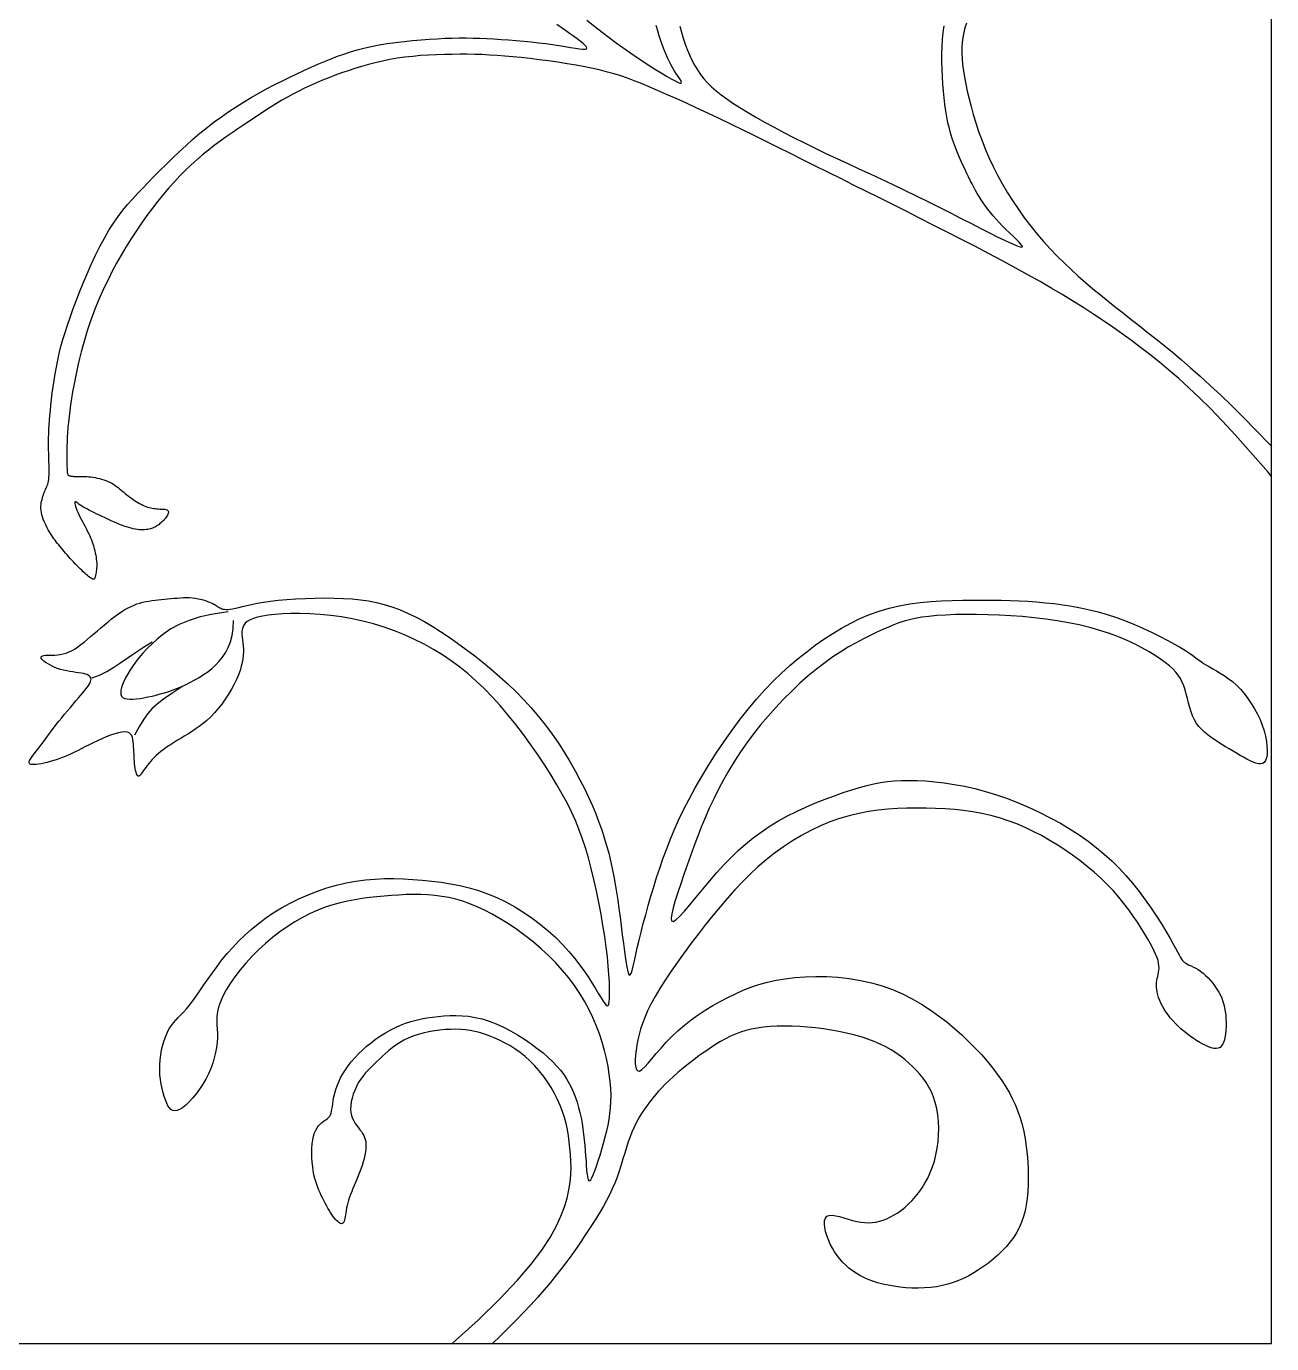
# Model space of a CAD drawing. Header units: millimetres. Extents: x 14385 to 129787, y 107826 to 186798.
# Drawn here: x 31130.7 to 31528.7, y 117984.9 to 118405.8 of the extents above; entities that cross this region are included whole.
import ezdxf

# ---------------------------------------------------------------- set-up
doc = ezdxf.new("R2010")
doc.units = ezdxf.units.MM
doc.header["$LTSCALE"] = 1000

msp = doc.modelspace()

# ---------------------------------------------------------------- linework, layer by layer
at = {"color": 252, "ltscale": 0.1}
msp.add_lwpolyline([(31528.71, 119784.86), (30828.71, 119784.86), (30828.71, 117984.86), (31528.71, 117984.86)], close=True, dxfattribs=at)
for points in [[(31309.89, 118407.74), (31312.38, 118405.76), (31314.75, 118403.91), (31317.04, 118402.18), (31319.24, 118400.54), (31321.4, 118398.99), (31323.52, 118397.5), (31325.62, 118396.06), (31327.72, 118394.65), (31329.78, 118393.31), (31331.76, 118392.05), (31333.62, 118390.89), (31335.32, 118389.87), (31336.81, 118389.02), (31338.06, 118388.35), (31339.02, 118387.89), (31339.66, 118387.67), (31340.01, 118387.66), (31340.12, 118387.85), (31340.01, 118388.2), (31339.74, 118388.7), (31339.34, 118389.33), (31338.86, 118390.05), (31338.33, 118390.85), (31337.78, 118391.71), (31337.24, 118392.62), (31336.69, 118393.6), (31336.14, 118394.65), (31335.6, 118395.78), (31335.06, 118396.99), (31334.53, 118398.29), (31334, 118399.68), (31333.49, 118401.16), (31332.99, 118402.74), (31332.51, 118404.39), (31332.06, 118406.11)], [(31528.71, 118261.97), (31527.58, 118263.31), (31522, 118269.75), (31517.16, 118275.15), (31512.92, 118279.72), (31509.12, 118283.63), (31505.61, 118287.09), (31502.26, 118290.27), (31499.02, 118293.21), (31495.88, 118295.95), (31492.82, 118298.51), (31489.81, 118300.92), (31486.84, 118303.21), (31483.89, 118305.41), (31480.93, 118307.54), (31477.95, 118309.64), (31474.93, 118311.71), (31471.84, 118313.76), (31468.67, 118315.81), (31465.39, 118317.87), (31461.99, 118319.95), (31458.43, 118322.06), (31454.7, 118324.21), (31450.79, 118326.41), (31446.72, 118328.65), (31442.52, 118330.92), (31438.21, 118333.21), (31433.84, 118335.5), (31429.42, 118337.79), (31424.99, 118340.07), (31420.58, 118342.31), (31416.22, 118344.52), (31411.9, 118346.69), (31407.63, 118348.83), (31403.41, 118350.94), (31399.23, 118353.02), (31395.08, 118355.08), (31390.98, 118357.12), (31386.91, 118359.15), (31382.88, 118361.16), (31378.89, 118363.15), (31374.93, 118365.13), (31371.02, 118367.08), (31367.15, 118369), (31363.33, 118370.89), (31359.55, 118372.74), (31355.83, 118374.55), (31352.16, 118376.31), (31348.56, 118378.02), (31345.06, 118379.65), (31341.68, 118381.21), (31338.44, 118382.69), (31335.36, 118384.06), (31332.47, 118385.33), (31329.79, 118386.48), (31327.32, 118387.5), (31325.03, 118388.41), (31322.85, 118389.22), (31320.74, 118389.95), (31318.64, 118390.6), (31316.5, 118391.2), (31314.25, 118391.77), (31311.85, 118392.3), (31309.25, 118392.83), (31306.49, 118393.34), (31303.6, 118393.83), (31300.64, 118394.3), (31297.64, 118394.73), (31294.66, 118395.14), (31291.73, 118395.5), (31288.9, 118395.82), (31286.21, 118396.09), (31283.64, 118396.31), (31281.16, 118396.49), (31278.75, 118396.63), (31276.38, 118396.74), (31274.02, 118396.81), (31271.66, 118396.85), (31269.27, 118396.86), (31266.82, 118396.84), (31264.32, 118396.79), (31261.8, 118396.71), (31259.26, 118396.59), (31256.72, 118396.42), (31254.2, 118396.19), (31251.7, 118395.92), (31249.26, 118395.57), (31246.87, 118395.17), (31244.54, 118394.7), (31242.26, 118394.17), (31240.03, 118393.59), (31237.84, 118392.97), (31235.69, 118392.31), (31233.58, 118391.61), (31231.5, 118390.89), (31229.44, 118390.14), (31227.42, 118389.37), (31225.42, 118388.57), (31223.45, 118387.75), (31221.52, 118386.9), (31219.62, 118386.02), (31217.77, 118385.11), (31215.95, 118384.17), (31214.17, 118383.2), (31212.42, 118382.19), (31210.7, 118381.16), (31208.98, 118380.09), (31207.27, 118378.99), (31205.54, 118377.86), (31203.8, 118376.71), (31202.02, 118375.52), (31200.2, 118374.3), (31198.35, 118373.05), (31196.48, 118371.77), (31194.59, 118370.44), (31192.69, 118369.08), (31190.79, 118367.67), (31188.91, 118366.21), (31187.05, 118364.69), (31185.21, 118363.12), (31183.4, 118361.49), (31181.6, 118359.79), (31179.83, 118358.01), (31178.06, 118356.14), (31176.3, 118354.19), (31174.54, 118352.13), (31172.79, 118349.96), (31171.02, 118347.68), (31169.27, 118345.3), (31167.53, 118342.85), (31165.83, 118340.33), (31164.17, 118337.78), (31162.56, 118335.21), (31161.03, 118332.63), (31159.57, 118330.07), (31158.21, 118327.54), (31156.94, 118325.05), (31155.75, 118322.59), (31154.64, 118320.16), (31153.61, 118317.77), (31152.66, 118315.4), (31151.77, 118313.07), (31150.95, 118310.76), (31150.19, 118308.48), (31149.49, 118306.23), (31148.84, 118304), (31148.24, 118301.79), (31147.69, 118299.61), (31147.18, 118297.45), (31146.72, 118295.3), (31146.29, 118293.17), (31145.89, 118291.05), (31145.52, 118288.96), (31145.19, 118286.91), (31144.89, 118284.9), (31144.63, 118282.95), (31144.4, 118281.08), (31144.2, 118279.28), (31144.04, 118277.58), (31143.92, 118275.97), (31143.82, 118274.48), (31143.76, 118273.08), (31143.71, 118271.79), (31143.69, 118270.59), (31143.67, 118269.51), (31143.67, 118268.52), (31143.68, 118267.63), (31143.68, 118266.85), (31143.69, 118266.16), (31143.7, 118265.55), (31143.71, 118265.02), (31143.73, 118264.56), (31143.74, 118264.16), (31143.76, 118263.81), (31143.79, 118263.51), (31143.81, 118263.24), (31143.84, 118263.01), (31143.89, 118262.8), (31143.95, 118262.63), (31144.04, 118262.48), (31144.15, 118262.36), (31144.3, 118262.26), (31144.48, 118262.18), (31144.7, 118262.12), (31144.96, 118262.07), (31145.26, 118262.03), (31145.59, 118262.01), (31145.96, 118262), (31146.37, 118261.99), (31146.81, 118261.99), (31147.28, 118261.98), (31147.78, 118261.98), (31148.31, 118261.98), (31148.86, 118261.96), (31149.45, 118261.94), (31150.05, 118261.91), (31150.68, 118261.86), (31151.33, 118261.79), (31152.01, 118261.7), (31152.69, 118261.58), (31153.4, 118261.44), (31154.1, 118261.27), (31154.8, 118261.08), (31155.49, 118260.87), (31156.17, 118260.63), (31156.81, 118260.37), (31157.43, 118260.09), (31158.01, 118259.79), (31158.55, 118259.46), (31159.07, 118259.12), (31159.56, 118258.77), (31160.03, 118258.4), (31160.5, 118258.03), (31160.96, 118257.65), (31161.42, 118257.27), (31161.88, 118256.89), (31162.36, 118256.5), (31162.84, 118256.13), (31163.32, 118255.75), (31163.81, 118255.38), (31164.31, 118255.02), (31164.81, 118254.67), (31165.32, 118254.33), (31165.84, 118253.99), (31166.36, 118253.68), (31166.88, 118253.37), (31167.4, 118253.09), (31167.92, 118252.83), (31168.44, 118252.59), (31168.96, 118252.38), (31169.48, 118252.19), (31169.99, 118252.04), (31170.49, 118251.91), (31170.98, 118251.81), (31171.47, 118251.73), (31171.95, 118251.67), (31172.43, 118251.62), (31172.89, 118251.59), (31173.35, 118251.56), (31173.79, 118251.54), (31174.22, 118251.52), (31174.62, 118251.49), (31174.99, 118251.46), (31175.32, 118251.4), (31175.6, 118251.32), (31175.83, 118251.22), (31176, 118251.07), (31176.11, 118250.89), (31176.15, 118250.68), (31176.14, 118250.43), (31176.07, 118250.16), (31175.96, 118249.87), (31175.81, 118249.57), (31175.62, 118249.25), (31175.4, 118248.94), (31175.16, 118248.62), (31174.89, 118248.31), (31174.62, 118248), (31174.33, 118247.71), (31174.03, 118247.42), (31173.73, 118247.15), (31173.44, 118246.89), (31173.15, 118246.66), (31172.87, 118246.44), (31172.59, 118246.24), (31172.32, 118246.06), (31172.04, 118245.9), (31171.75, 118245.75), (31171.44, 118245.61), (31171.11, 118245.48), (31170.76, 118245.36), (31170.37, 118245.25), (31169.96, 118245.15), (31169.51, 118245.06), (31169.03, 118244.99), (31168.53, 118244.94), (31167.99, 118244.92), (31167.43, 118244.92), (31166.84, 118244.95), (31166.23, 118245.01), (31165.59, 118245.12), (31164.92, 118245.25), (31164.23, 118245.42), (31163.5, 118245.62), (31162.75, 118245.85), (31161.97, 118246.12), (31161.16, 118246.42), (31160.32, 118246.75), (31159.45, 118247.11), (31158.57, 118247.49), (31157.67, 118247.89), (31156.77, 118248.29), (31155.88, 118248.71), (31155, 118249.13), (31154.13, 118249.54), (31153.29, 118249.94), (31152.48, 118250.34), (31151.7, 118250.73), (31150.96, 118251.1), (31150.26, 118251.47), (31149.61, 118251.83), (31149, 118252.18), (31148.46, 118252.52), (31147.97, 118252.84), (31147.55, 118253.15), (31147.18, 118253.41), (31146.87, 118253.64), (31146.62, 118253.8), (31146.43, 118253.88), (31146.3, 118253.88), (31146.23, 118253.78), (31146.21, 118253.58), (31146.25, 118253.27), (31146.34, 118252.87), (31146.49, 118252.39), (31146.68, 118251.84), (31146.92, 118251.22), (31147.2, 118250.55), (31147.52, 118249.84), (31147.88, 118249.09), (31148.27, 118248.31), (31148.68, 118247.52), (31149.1, 118246.72), (31149.52, 118245.93), (31149.93, 118245.15), (31150.32, 118244.39), (31150.68, 118243.66), (31151, 118242.96), (31151.29, 118242.3), (31151.55, 118241.67), (31151.78, 118241.06), (31151.98, 118240.46), (31152.17, 118239.86), (31152.34, 118239.26), (31152.49, 118238.66), (31152.64, 118238.04), (31152.78, 118237.42), (31152.9, 118236.79), (31153, 118236.16), (31153.09, 118235.53), (31153.16, 118234.91), (31153.21, 118234.31), (31153.23, 118233.73), (31153.23, 118233.17), (31153.2, 118232.64), (31153.15, 118232.14), (31153.1, 118231.67), (31153.03, 118231.23), (31152.95, 118230.83), (31152.88, 118230.46), (31152.8, 118230.13), (31152.73, 118229.85), (31152.66, 118229.61), (31152.59, 118229.41), (31152.5, 118229.26), (31152.39, 118229.16), (31152.26, 118229.11), (31152.09, 118229.12), (31151.89, 118229.19), (31151.64, 118229.31), (31151.35, 118229.49), (31151.02, 118229.71), (31150.65, 118229.99), (31150.26, 118230.32), (31149.83, 118230.68), (31149.38, 118231.08), (31148.91, 118231.52), (31148.42, 118231.99), (31147.92, 118232.49), (31147.4, 118233), (31146.88, 118233.54), (31146.36, 118234.09), (31145.83, 118234.64), (31145.31, 118235.21), (31144.79, 118235.77), (31144.28, 118236.33), (31143.79, 118236.88), (31143.3, 118237.43), (31142.83, 118237.97), (31142.37, 118238.5), (31141.93, 118239.03), (31141.5, 118239.55), (31141.09, 118240.06), (31140.69, 118240.56), (31140.31, 118241.06), (31139.93, 118241.57), (31139.57, 118242.08), (31139.21, 118242.6), (31138.85, 118243.14), (31138.49, 118243.7), (31138.13, 118244.29), (31137.76, 118244.91), (31137.4, 118245.56), (31137.04, 118246.24), (31136.7, 118246.93), (31136.38, 118247.62), (31136.1, 118248.33), (31135.86, 118249.03), (31135.67, 118249.72), (31135.53, 118250.4), (31135.44, 118251.07), (31135.4, 118251.71), (31135.41, 118252.34), (31135.45, 118252.95), (31135.52, 118253.54), (31135.62, 118254.11), (31135.74, 118254.65), (31135.87, 118255.17), (31136.02, 118255.66), (31136.19, 118256.13), (31136.36, 118256.58), (31136.53, 118257.02), (31136.71, 118257.44), (31136.89, 118257.85), (31137.07, 118258.24), (31137.24, 118258.63), (31137.4, 118259.03), (31137.55, 118259.45), (31137.68, 118259.92), (31137.8, 118260.44), (31137.9, 118261.03), (31137.97, 118261.72), (31138.02, 118262.52), (31138.03, 118263.43), (31138.03, 118264.46), (31138, 118265.57), (31137.97, 118266.75), (31137.93, 118267.99), (31137.89, 118269.27), (31137.86, 118270.56), (31137.84, 118271.85), (31137.84, 118273.14), (31137.86, 118274.42), (31137.91, 118275.71), (31137.97, 118277.05), (31138.05, 118278.43), (31138.16, 118279.88), (31138.28, 118281.41), (31138.43, 118283.04), (31138.6, 118284.79), (31138.8, 118286.63), (31139.03, 118288.57), (31139.29, 118290.58), (31139.59, 118292.65), (31139.93, 118294.77), (31140.32, 118296.92), (31140.75, 118299.09), (31141.25, 118301.26), (31141.8, 118303.46), (31142.42, 118305.69), (31143.1, 118307.98), (31143.86, 118310.34), (31144.7, 118312.79), (31145.63, 118315.35), (31146.64, 118318.04), (31147.74, 118320.86), (31148.93, 118323.77), (31150.19, 118326.73), (31151.5, 118329.7), (31152.87, 118332.62), (31154.27, 118335.45), (31155.7, 118338.15), (31157.14, 118340.66), (31158.59, 118342.95), (31160.05, 118345.05), (31161.54, 118347), (31163.06, 118348.84), (31164.62, 118350.61), (31166.24, 118352.35), (31167.92, 118354.1), (31169.68, 118355.89), (31171.52, 118357.76), (31173.44, 118359.71), (31175.43, 118361.69), (31177.48, 118363.71), (31179.59, 118365.73), (31181.76, 118367.74), (31183.96, 118369.71), (31186.2, 118371.62), (31188.47, 118373.46), (31190.76, 118375.23), (31193.08, 118376.92), (31195.42, 118378.55), (31197.79, 118380.11), (31200.18, 118381.61), (31202.58, 118383.06), (31205.01, 118384.45), (31207.45, 118385.79), (31209.89, 118387.07), (31212.33, 118388.31), (31214.75, 118389.49), (31217.13, 118390.61), (31219.46, 118391.69), (31221.73, 118392.7), (31223.94, 118393.66), (31226.06, 118394.57), (31228.13, 118395.42), (31230.17, 118396.21), (31232.21, 118396.94), (31234.28, 118397.63), (31236.42, 118398.26), (31238.64, 118398.84), (31240.98, 118399.36), (31243.46, 118399.84), (31246.06, 118400.26), (31248.73, 118400.64), (31251.44, 118400.97), (31254.17, 118401.25), (31256.88, 118401.49), (31259.52, 118401.69), (31262.07, 118401.84), (31264.51, 118401.96), (31266.84, 118402.03), (31269.1, 118402.07), (31271.3, 118402.08), (31273.49, 118402.05), (31275.67, 118401.99), (31277.88, 118401.9), (31280.15, 118401.78), (31282.48, 118401.63), (31284.87, 118401.46), (31287.29, 118401.26), (31289.71, 118401.04), (31292.11, 118400.8), (31294.46, 118400.54), (31296.74, 118400.26), (31298.93, 118399.96), (31300.99, 118399.64), (31302.91, 118399.33), (31304.65, 118399.03), (31306.18, 118398.78), (31307.49, 118398.59), (31308.54, 118398.49), (31309.31, 118398.48), (31309.77, 118398.6), (31309.9, 118398.85), (31309.73, 118399.23), (31309.3, 118399.72), (31308.63, 118400.32), (31307.77, 118401.01), (31306.74, 118401.78), (31305.59, 118402.61), (31304.35, 118403.49), (31303.05, 118404.42), (31301.69, 118405.38), (31300.3, 118406.39)], [(31339.56, 118405.87), (31340.09, 118403.9), (31340.66, 118401.99), (31341.27, 118400.14), (31341.93, 118398.36), (31342.65, 118396.64), (31343.43, 118394.99), (31344.27, 118393.4), (31345.18, 118391.88), (31346.17, 118390.44), (31347.25, 118389.06), (31348.42, 118387.74), (31349.72, 118386.45), (31351.16, 118385.17), (31352.77, 118383.89), (31354.55, 118382.59), (31356.54, 118381.25), (31358.74, 118379.84), (31361.18, 118378.36), (31363.84, 118376.81), (31366.68, 118375.21), (31369.69, 118373.57), (31372.84, 118371.89), (31376.09, 118370.21), (31379.43, 118368.52), (31382.84, 118366.85), (31386.28, 118365.2), (31389.76, 118363.56), (31393.27, 118361.93), (31396.82, 118360.29), (31400.4, 118358.64), (31404.02, 118356.96), (31407.68, 118355.24), (31411.37, 118353.48), (31415.1, 118351.66), (31418.82, 118349.82), (31422.49, 118347.97), (31426.06, 118346.16), (31429.49, 118344.41), (31432.75, 118342.74), (31435.77, 118341.2), (31438.53, 118339.8), (31440.97, 118338.58), (31443.1, 118337.54), (31444.9, 118336.69), (31446.39, 118336.03), (31447.55, 118335.57), (31448.39, 118335.3), (31448.89, 118335.25), (31449.07, 118335.4), (31448.92, 118335.76), (31448.49, 118336.31), (31447.82, 118337.02), (31446.97, 118337.86), (31445.98, 118338.81), (31444.91, 118339.83), (31443.79, 118340.9), (31442.69, 118341.98), (31441.64, 118343.07), (31440.65, 118344.15), (31439.71, 118345.22), (31438.83, 118346.27), (31438.01, 118347.32), (31437.23, 118348.36), (31436.51, 118349.38), (31435.83, 118350.38), (31435.21, 118351.38), (31434.61, 118352.37), (31434.05, 118353.37), (31433.5, 118354.39), (31432.95, 118355.45), (31432.4, 118356.56), (31431.84, 118357.72), (31431.24, 118358.95), (31430.62, 118360.26), (31429.96, 118361.66), (31429.3, 118363.12), (31428.63, 118364.65), (31427.97, 118366.25), (31427.34, 118367.9), (31426.75, 118369.6), (31426.2, 118371.35), (31425.71, 118373.15), (31425.27, 118374.99), (31424.89, 118376.89), (31424.56, 118378.84), (31424.27, 118380.86), (31424.02, 118382.95), (31423.81, 118385.11), (31423.63, 118387.36), (31423.49, 118389.69), (31423.39, 118392.07), (31423.33, 118394.49), (31423.32, 118396.9), (31423.38, 118399.29), (31423.51, 118401.61), (31423.72, 118403.84), (31424.01, 118405.96)], [(31431.16, 118406.82), (31430.69, 118405.33), (31430.31, 118403.82), (31430.01, 118402.27), (31429.82, 118400.66), (31429.72, 118399), (31429.71, 118397.26), (31429.79, 118395.45), (31429.96, 118393.56), (31430.22, 118391.58), (31430.55, 118389.5), (31430.97, 118387.33), (31431.45, 118385.05), (31432.01, 118382.66), (31432.64, 118380.18), (31433.36, 118377.6), (31434.16, 118374.95), (31435.05, 118372.24), (31436.05, 118369.49), (31437.15, 118366.69), (31438.36, 118363.87), (31439.69, 118361.03), (31441.13, 118358.2), (31442.67, 118355.38), (31444.31, 118352.58), (31446.05, 118349.82), (31447.86, 118347.11), (31449.75, 118344.46), (31451.71, 118341.89), (31453.73, 118339.4), (31455.81, 118336.99), (31457.95, 118334.66), (31460.13, 118332.39), (31462.36, 118330.19), (31464.62, 118328.05), (31466.92, 118325.96), (31469.26, 118323.92), (31471.61, 118321.92), (31474, 118319.95), (31476.41, 118318), (31478.85, 118316.05), (31481.33, 118314.11), (31483.84, 118312.14), (31486.39, 118310.15), (31488.97, 118308.12), (31491.6, 118306.04), (31494.28, 118303.89), (31497.03, 118301.63), (31499.87, 118299.24), (31502.82, 118296.71), (31505.88, 118293.99), (31509.09, 118291.06), (31512.44, 118287.91), (31515.97, 118284.49), (31519.73, 118280.76), (31523.78, 118276.65), (31528.17, 118272.12), (31528.71, 118271.55)], [(31266.87, 117984.86), (31275.21, 117992.52), (31282.08, 117999.23), (31287.65, 118005.12), (31292.06, 118010.27), (31295.5, 118014.78), (31298.12, 118018.77), (31300.09, 118022.33), (31301.57, 118025.57), (31302.7, 118028.57), (31303.55, 118031.37), (31304.15, 118034), (31304.53, 118036.47), (31304.74, 118038.81), (31304.8, 118041.04), (31304.75, 118043.19), (31304.63, 118045.27), (31304.47, 118047.32), (31304.26, 118049.32), (31303.99, 118051.3), (31303.65, 118053.26), (31303.23, 118055.2), (31302.71, 118057.13), (31302.09, 118059.05), (31301.36, 118060.98), (31300.5, 118062.9), (31299.52, 118064.82), (31298.44, 118066.72), (31297.25, 118068.57), (31295.97, 118070.36), (31294.61, 118072.08), (31293.17, 118073.7), (31291.67, 118075.22), (31290.1, 118076.61), (31288.5, 118077.89), (31286.86, 118079.05), (31285.21, 118080.09), (31283.55, 118081.03), (31281.9, 118081.87), (31280.27, 118082.6), (31278.67, 118083.24), (31277.12, 118083.79), (31275.6, 118084.25), (31274.1, 118084.63), (31272.6, 118084.92), (31271.09, 118085.13), (31269.56, 118085.26), (31267.98, 118085.31), (31266.34, 118085.29), (31264.64, 118085.19), (31262.89, 118085.03), (31261.12, 118084.79), (31259.35, 118084.48), (31257.6, 118084.09), (31255.9, 118083.63), (31254.27, 118083.09), (31252.74, 118082.48), (31251.32, 118081.79), (31250, 118081.03), (31248.78, 118080.23), (31247.64, 118079.38), (31246.56, 118078.5), (31245.53, 118077.59), (31244.54, 118076.69), (31243.58, 118075.78), (31242.63, 118074.88), (31241.69, 118073.99), (31240.78, 118073.09), (31239.89, 118072.18), (31239.05, 118071.24), (31238.25, 118070.26), (31237.51, 118069.23), (31236.83, 118068.15), (31236.21, 118067), (31235.67, 118065.8), (31235.21, 118064.58), (31234.84, 118063.34), (31234.57, 118062.12), (31234.41, 118060.93), (31234.37, 118059.79), (31234.45, 118058.72), (31234.66, 118057.74), (31234.98, 118056.84), (31235.38, 118056.01), (31235.85, 118055.25), (31236.34, 118054.53), (31236.85, 118053.86), (31237.35, 118053.22), (31237.81, 118052.6), (31238.21, 118051.99), (31238.55, 118051.38), (31238.83, 118050.76), (31239.04, 118050.12), (31239.19, 118049.43), (31239.27, 118048.7), (31239.28, 118047.91), (31239.22, 118047.05), (31239.09, 118046.11), (31238.9, 118045.09), (31238.65, 118044.03), (31238.35, 118042.92), (31238.02, 118041.8), (31237.65, 118040.66), (31237.25, 118039.54), (31236.83, 118038.44), (31236.4, 118037.37), (31235.97, 118036.35), (31235.54, 118035.35), (31235.12, 118034.39), (31234.72, 118033.45), (31234.35, 118032.53), (31234.01, 118031.64), (31233.72, 118030.75), (31233.47, 118029.89), (31233.26, 118029.04), (31233.09, 118028.22), (31232.94, 118027.44), (31232.82, 118026.7), (31232.71, 118026.02), (31232.61, 118025.4), (31232.51, 118024.85), (31232.4, 118024.38), (31232.28, 118023.99), (31232.15, 118023.68), (31232, 118023.45), (31231.84, 118023.29), (31231.64, 118023.2), (31231.43, 118023.19), (31231.18, 118023.25), (31230.9, 118023.38), (31230.59, 118023.57), (31230.25, 118023.84), (31229.9, 118024.17), (31229.52, 118024.57), (31229.13, 118025.03), (31228.73, 118025.55), (31228.31, 118026.13), (31227.9, 118026.77), (31227.48, 118027.47), (31227.06, 118028.2), (31226.64, 118028.97), (31226.22, 118029.76), (31225.81, 118030.58), (31225.4, 118031.41), (31225, 118032.24), (31224.61, 118033.06), (31224.23, 118033.9), (31223.87, 118034.77), (31223.53, 118035.68), (31223.21, 118036.64), (31222.92, 118037.68), (31222.66, 118038.81), (31222.43, 118040.04), (31222.25, 118041.39), (31222.1, 118042.82), (31222.01, 118044.29), (31221.97, 118045.78), (31221.99, 118047.25), (31222.08, 118048.66), (31222.24, 118049.98), (31222.48, 118051.17), (31222.81, 118052.2), (31223.2, 118053.08), (31223.64, 118053.83), (31224.12, 118054.46), (31224.61, 118054.99), (31225.11, 118055.44), (31225.6, 118055.82), (31226.05, 118056.14), (31226.46, 118056.42), (31226.83, 118056.69), (31227.15, 118056.97), (31227.44, 118057.26), (31227.69, 118057.6), (31227.91, 118058.01), (31228.1, 118058.5), (31228.26, 118059.1), (31228.41, 118059.82), (31228.54, 118060.66), (31228.68, 118061.59), (31228.84, 118062.61), (31229.05, 118063.7), (31229.31, 118064.86), (31229.63, 118066.06), (31230.05, 118067.29), (31230.56, 118068.54), (31231.17, 118069.8), (31231.88, 118071.08), (31232.69, 118072.36), (31233.59, 118073.64), (31234.59, 118074.91), (31235.68, 118076.18), (31236.86, 118077.43), (31238.12, 118078.66), (31239.47, 118079.87), (31240.89, 118081.03), (31242.37, 118082.14), (31243.89, 118083.2), (31245.46, 118084.18), (31247.05, 118085.08), (31248.67, 118085.89), (31250.29, 118086.61), (31251.93, 118087.23), (31253.59, 118087.76), (31255.27, 118088.22), (31256.98, 118088.6), (31258.72, 118088.92), (31260.49, 118089.19), (31262.31, 118089.41), (31264.17, 118089.58), (31266.08, 118089.7), (31268.03, 118089.73), (31270.03, 118089.66), (31272.09, 118089.47), (31274.2, 118089.13), (31276.37, 118088.63), (31278.59, 118087.95), (31280.87, 118087.07), (31283.17, 118086.02), (31285.47, 118084.82), (31287.74, 118083.51), (31289.94, 118082.12), (31292.05, 118080.68), (31294.03, 118079.21), (31295.85, 118077.76), (31297.49, 118076.34), (31298.96, 118074.94), (31300.27, 118073.57), (31301.44, 118072.2), (31302.47, 118070.83), (31303.39, 118069.44), (31304.21, 118068.03), (31304.95, 118066.58), (31305.61, 118065.09), (31306.21, 118063.56), (31306.74, 118061.98), (31307.21, 118060.36), (31307.63, 118058.7), (31308, 118057.01), (31308.32, 118055.28), (31308.59, 118053.53), (31308.83, 118051.75), (31309.03, 118049.96), (31309.2, 118048.2), (31309.34, 118046.48), (31309.47, 118044.83), (31309.59, 118043.27), (31309.69, 118041.82), (31309.8, 118040.52), (31309.9, 118039.38), (31310.02, 118038.43), (31310.16, 118037.69), (31310.32, 118037.18), (31310.53, 118036.92), (31310.78, 118036.94), (31311.08, 118037.25), (31311.45, 118037.88), (31311.89, 118038.85), (31312.39, 118040.1), (31312.93, 118041.6), (31313.5, 118043.28), (31314.07, 118045.1), (31314.65, 118047.02), (31315.2, 118048.97), (31315.73, 118050.92), (31316.2, 118052.81), (31316.62, 118054.67), (31316.97, 118056.51), (31317.25, 118058.37), (31317.45, 118060.25), (31317.57, 118062.2), (31317.59, 118064.23), (31317.51, 118066.37), (31317.33, 118068.62), (31317.03, 118070.99), (31316.63, 118073.45), (31316.11, 118075.99), (31315.47, 118078.58), (31314.72, 118081.2), (31313.85, 118083.84), (31312.86, 118086.48), (31311.74, 118089.1), (31310.5, 118091.69), (31309.12, 118094.25), (31307.6, 118096.78), (31305.93, 118099.28), (31304.11, 118101.73), (31302.13, 118104.14), (31299.99, 118106.51), (31297.69, 118108.82), (31295.24, 118111.06), (31292.7, 118113.21), (31290.09, 118115.26), (31287.44, 118117.2), (31284.79, 118118.99), (31282.17, 118120.63), (31279.62, 118122.1), (31277.16, 118123.39), (31274.78, 118124.49), (31272.47, 118125.44), (31270.2, 118126.22), (31267.97, 118126.87), (31265.76, 118127.38), (31263.55, 118127.78), (31261.32, 118128.06), (31259.06, 118128.25), (31256.78, 118128.35), (31254.47, 118128.37), (31252.14, 118128.33), (31249.8, 118128.22), (31247.45, 118128.06), (31245.1, 118127.87), (31242.75, 118127.63), (31240.41, 118127.37), (31238.07, 118127.07), (31235.73, 118126.71), (31233.38, 118126.27), (31231.02, 118125.74), (31228.65, 118125.09), (31226.27, 118124.31), (31223.85, 118123.38), (31221.42, 118122.29), (31218.98, 118121.04), (31216.54, 118119.64), (31214.12, 118118.1), (31211.73, 118116.43), (31209.4, 118114.64), (31207.13, 118112.74), (31204.95, 118110.73), (31202.86, 118108.64), (31200.89, 118106.48), (31199.06, 118104.29), (31197.39, 118102.11), (31195.9, 118099.97), (31194.61, 118097.89), (31193.55, 118095.92), (31192.73, 118094.08), (31192.17, 118092.4), (31191.83, 118090.85), (31191.66, 118089.4), (31191.62, 118088.03), (31191.66, 118086.69), (31191.73, 118085.36), (31191.8, 118084), (31191.8, 118082.58), (31191.71, 118081.08), (31191.52, 118079.5), (31191.22, 118077.86), (31190.81, 118076.18), (31190.3, 118074.48), (31189.67, 118072.76), (31188.93, 118071.06), (31188.09, 118069.37), (31187.13, 118067.73), (31186.09, 118066.15), (31184.99, 118064.67), (31183.87, 118063.32), (31182.75, 118062.11), (31181.66, 118061.08), (31180.63, 118060.25), (31179.69, 118059.65), (31178.86, 118059.31), (31178.14, 118059.21), (31177.5, 118059.33), (31176.95, 118059.66), (31176.45, 118060.18), (31176, 118060.88), (31175.59, 118061.73), (31175.2, 118062.72), (31174.82, 118063.83), (31174.45, 118065.05), (31174.12, 118066.37), (31173.84, 118067.77), (31173.6, 118069.24), (31173.44, 118070.77), (31173.36, 118072.34), (31173.36, 118073.94), (31173.47, 118075.56), (31173.67, 118077.17), (31173.96, 118078.75), (31174.33, 118080.29), (31174.77, 118081.76), (31175.27, 118083.14), (31175.83, 118084.4), (31176.43, 118085.54), (31177.07, 118086.54), (31177.75, 118087.42), (31178.48, 118088.25), (31179.25, 118089.05), (31180.07, 118089.89), (31180.94, 118090.79), (31181.87, 118091.81), (31182.86, 118093), (31183.91, 118094.38), (31185.02, 118095.94), (31186.2, 118097.65), (31187.46, 118099.48), (31188.79, 118101.4), (31190.19, 118103.39), (31191.69, 118105.42), (31193.26, 118107.46), (31194.93, 118109.48), (31196.69, 118111.48), (31198.56, 118113.44), (31200.53, 118115.37), (31202.62, 118117.24), (31204.83, 118119.05), (31207.17, 118120.8), (31209.65, 118122.48), (31212.26, 118124.08), (31215, 118125.59), (31217.84, 118126.99), (31220.77, 118128.29), (31223.76, 118129.45), (31226.8, 118130.49), (31229.87, 118131.37), (31232.94, 118132.1), (31236.01, 118132.66), (31239.07, 118133.06), (31242.13, 118133.32), (31245.17, 118133.45), (31248.2, 118133.47), (31251.23, 118133.39), (31254.26, 118133.22), (31257.27, 118132.98), (31260.29, 118132.67), (31263.29, 118132.29), (31266.29, 118131.82), (31269.28, 118131.23), (31272.25, 118130.51), (31275.22, 118129.65), (31278.16, 118128.62), (31281.09, 118127.41), (31284, 118126), (31286.87, 118124.42), (31289.68, 118122.68), (31292.41, 118120.81), (31295.03, 118118.82), (31297.54, 118116.75), (31299.9, 118114.6), (31302.1, 118112.42), (31304.12, 118110.21), (31305.96, 118108), (31307.63, 118105.84), (31309.14, 118103.74), (31310.48, 118101.75), (31311.68, 118099.88), (31312.72, 118098.18), (31313.63, 118096.67), (31314.4, 118095.38), (31315.05, 118094.34), (31315.59, 118093.55), (31316.03, 118093.03), (31316.38, 118092.81), (31316.65, 118092.89), (31316.85, 118093.31), (31317, 118094.06), (31317.1, 118095.17), (31317.14, 118096.62), (31317.14, 118098.4), (31317.07, 118100.49), (31316.93, 118102.87), (31316.71, 118105.52), (31316.42, 118108.43), (31316.04, 118111.57), (31315.57, 118114.94), (31315.02, 118118.47), (31314.39, 118122.12), (31313.69, 118125.82), (31312.93, 118129.53), (31312.11, 118133.18), (31311.25, 118136.73), (31310.34, 118140.12), (31309.4, 118143.31), (31308.4, 118146.33), (31307.34, 118149.23), (31306.19, 118152.04), (31304.93, 118154.82), (31303.54, 118157.62), (31302.01, 118160.47), (31300.31, 118163.42), (31298.44, 118166.5), (31296.41, 118169.69), (31294.25, 118172.94), (31291.97, 118176.22), (31289.59, 118179.48), (31287.15, 118182.68), (31284.66, 118185.78), (31282.15, 118188.74), (31279.63, 118191.53), (31277.1, 118194.14), (31274.53, 118196.59), (31271.93, 118198.88), (31269.28, 118201.03), (31266.55, 118203.05), (31263.76, 118204.93), (31260.87, 118206.7), (31257.88, 118208.36), (31254.79, 118209.91), (31251.63, 118211.33), (31248.38, 118212.63), (31245.08, 118213.8), (31241.72, 118214.84), (31238.32, 118215.73), (31234.89, 118216.47), (31231.43, 118217.07), (31228, 118217.52), (31224.62, 118217.84), (31221.35, 118218.04), (31218.23, 118218.13), (31215.29, 118218.13), (31212.58, 118218.04), (31210.14, 118217.88), (31208, 118217.65), (31206.16, 118217.36), (31204.59, 118217.01), (31203.28, 118216.6), (31202.21, 118216.13), (31201.35, 118215.61), (31200.69, 118215.04), (31200.21, 118214.41), (31199.89, 118213.74), (31199.71, 118213.02), (31199.63, 118212.25), (31199.64, 118211.45), (31199.71, 118210.6), (31199.82, 118209.72), (31199.94, 118208.8), (31200.04, 118207.86), (31200.1, 118206.88), (31200.11, 118205.87), (31200.06, 118204.81), (31199.94, 118203.71), (31199.74, 118202.54), (31199.44, 118201.3), (31199.04, 118199.99), (31198.52, 118198.59), (31197.88, 118197.1), (31197.13, 118195.55), (31196.27, 118193.96), (31195.33, 118192.37), (31194.31, 118190.78), (31193.22, 118189.24), (31192.08, 118187.78), (31190.89, 118186.41), (31189.68, 118185.16), (31188.45, 118184.02), (31187.2, 118182.99), (31185.96, 118182.04), (31184.73, 118181.18), (31183.51, 118180.38), (31182.33, 118179.64), (31181.19, 118178.94), (31180.09, 118178.28), (31179.04, 118177.65), (31178.04, 118177.03), (31177.08, 118176.43), (31176.17, 118175.84), (31175.31, 118175.25), (31174.48, 118174.65), (31173.7, 118174.05), (31172.96, 118173.43), (31172.25, 118172.8), (31171.59, 118172.16), (31170.97, 118171.51), (31170.39, 118170.87), (31169.85, 118170.24), (31169.35, 118169.61), (31168.9, 118169), (31168.49, 118168.41), (31168.11, 118167.85), (31167.77, 118167.35), (31167.47, 118166.91), (31167.19, 118166.56), (31166.93, 118166.31), (31166.7, 118166.17), (31166.49, 118166.16), (31166.29, 118166.3), (31166.1, 118166.57), (31165.93, 118166.96), (31165.78, 118167.45), (31165.64, 118168.02), (31165.52, 118168.67), (31165.42, 118169.37), (31165.33, 118170.11), (31165.26, 118170.87), (31165.21, 118171.65), (31165.17, 118172.45), (31165.14, 118173.25), (31165.1, 118174.06), (31165.07, 118174.86), (31165.03, 118175.65), (31164.98, 118176.43), (31164.91, 118177.19), (31164.81, 118177.91), (31164.65, 118178.58), (31164.41, 118179.17), (31164.07, 118179.66), (31163.61, 118180.04), (31163.01, 118180.28), (31162.24, 118180.38), (31161.3, 118180.3), (31160.2, 118180.08), (31158.97, 118179.73), (31157.66, 118179.28), (31156.29, 118178.75), (31154.89, 118178.15), (31153.5, 118177.53), (31152.14, 118176.89), (31150.84, 118176.25), (31149.61, 118175.63), (31148.42, 118175.02), (31147.26, 118174.44), (31146.14, 118173.87), (31145.03, 118173.34), (31143.93, 118172.84), (31142.82, 118172.37), (31141.7, 118171.93), (31140.58, 118171.54), (31139.48, 118171.18), (31138.4, 118170.87), (31137.37, 118170.59), (31136.38, 118170.36), (31135.46, 118170.17), (31134.63, 118170.03), (31133.88, 118169.93), (31133.24, 118169.88), (31132.69, 118169.88), (31132.26, 118169.94), (31131.93, 118170.06), (31131.71, 118170.24), (31131.61, 118170.49), (31131.64, 118170.81), (31131.78, 118171.2), (31132.04, 118171.67), (31132.39, 118172.21), (31132.83, 118172.8), (31133.34, 118173.47), (31133.91, 118174.18), (31134.52, 118174.96), (31135.16, 118175.78), (31135.81, 118176.65), (31136.49, 118177.56), (31137.19, 118178.52), (31137.92, 118179.51), (31138.67, 118180.53), (31139.46, 118181.57), (31140.28, 118182.65), (31141.14, 118183.74), (31142.03, 118184.85), (31142.95, 118185.96), (31143.88, 118187.07), (31144.8, 118188.15), (31145.71, 118189.21), (31146.58, 118190.22), (31147.41, 118191.18), (31148.17, 118192.08), (31148.86, 118192.89), (31149.46, 118193.64), (31149.99, 118194.32), (31150.44, 118194.94), (31150.8, 118195.49), (31151.08, 118196), (31151.28, 118196.46), (31151.39, 118196.87), (31151.41, 118197.25), (31151.34, 118197.59), (31151.18, 118197.9), (31150.93, 118198.17), (31150.59, 118198.41), (31150.15, 118198.63), (31149.61, 118198.82), (31148.97, 118198.98), (31148.24, 118199.12), (31147.42, 118199.25), (31146.53, 118199.37), (31145.59, 118199.5), (31144.62, 118199.65), (31143.63, 118199.82), (31142.64, 118200.03), (31141.66, 118200.29), (31140.72, 118200.6), (31139.82, 118200.95), (31138.98, 118201.33), (31138.2, 118201.74), (31137.5, 118202.15), (31136.88, 118202.56), (31136.37, 118202.95), (31135.96, 118203.31), (31135.67, 118203.63), (31135.5, 118203.91), (31135.45, 118204.16), (31135.51, 118204.36), (31135.68, 118204.53), (31135.97, 118204.65), (31136.36, 118204.75), (31136.87, 118204.81), (31137.47, 118204.83), (31138.17, 118204.84), (31138.95, 118204.86), (31139.79, 118204.88), (31140.67, 118204.95), (31141.59, 118205.06), (31142.53, 118205.25), (31143.48, 118205.52), (31144.41, 118205.89), (31145.35, 118206.36), (31146.29, 118206.91), (31147.24, 118207.55), (31148.2, 118208.26), (31149.18, 118209.04), (31150.19, 118209.88), (31151.24, 118210.77), (31152.32, 118211.7), (31153.44, 118212.66), (31154.57, 118213.63), (31155.71, 118214.6), (31156.86, 118215.55), (31157.99, 118216.46), (31159.1, 118217.31), (31160.18, 118218.1), (31161.23, 118218.8), (31162.24, 118219.42), (31163.23, 118219.96), (31164.19, 118220.44), (31165.14, 118220.85), (31166.09, 118221.21), (31167.03, 118221.51), (31167.97, 118221.76), (31168.93, 118221.98), (31169.9, 118222.16), (31170.88, 118222.32), (31171.87, 118222.45), (31172.86, 118222.56), (31173.86, 118222.66), (31174.87, 118222.75), (31175.89, 118222.84), (31176.91, 118222.94), (31177.93, 118223.03), (31178.94, 118223.12), (31179.95, 118223.19), (31180.95, 118223.23), (31181.93, 118223.25), (31182.89, 118223.23), (31183.83, 118223.17), (31184.74, 118223.06), (31185.61, 118222.91), (31186.44, 118222.73), (31187.23, 118222.52), (31187.97, 118222.29), (31188.65, 118222.05), (31189.26, 118221.8), (31189.81, 118221.56), (31190.28, 118221.33), (31190.69, 118221.12), (31191.05, 118220.91), (31191.37, 118220.71), (31191.67, 118220.52), (31191.95, 118220.34), (31192.23, 118220.17), (31192.52, 118220.01), (31192.84, 118219.85), (31193.19, 118219.71), (31193.58, 118219.6), (31194.04, 118219.51), (31194.56, 118219.47), (31195.16, 118219.47), (31195.85, 118219.53), (31196.64, 118219.66), (31197.55, 118219.85), (31198.59, 118220.1), (31199.78, 118220.4), (31201.15, 118220.73), (31202.71, 118221.09), (31204.48, 118221.44), (31206.48, 118221.79), (31208.74, 118222.11), (31211.25, 118222.4), (31213.98, 118222.65), (31216.88, 118222.86), (31219.9, 118223.01), (31222.97, 118223.11), (31226.06, 118223.14), (31229.1, 118223.11), (31232.04, 118223), (31234.85, 118222.82), (31237.53, 118222.55), (31240.12, 118222.17), (31242.64, 118221.68), (31245.11, 118221.07), (31247.57, 118220.31), (31250.04, 118219.4), (31252.55, 118218.33), (31255.12, 118217.09), (31257.74, 118215.68), (31260.4, 118214.12), (31263.09, 118212.43), (31265.81, 118210.62), (31268.55, 118208.71), (31271.28, 118206.7), (31274.02, 118204.61), (31276.73, 118202.46), (31279.42, 118200.23), (31282.08, 118197.94), (31284.68, 118195.57), (31287.23, 118193.12), (31289.71, 118190.6), (31292.11, 118187.98), (31294.42, 118185.29), (31296.64, 118182.5), (31298.75, 118179.64), (31300.75, 118176.74), (31302.65, 118173.81), (31304.44, 118170.87), (31306.11, 118167.94), (31307.67, 118165.05), (31309.11, 118162.21), (31310.42, 118159.45), (31311.63, 118156.75), (31312.72, 118154.12), (31313.72, 118151.54), (31314.62, 118149), (31315.43, 118146.49), (31316.17, 118144.01), (31316.84, 118141.55), (31317.44, 118139.1), (31317.98, 118136.65), (31318.48, 118134.18), (31318.93, 118131.69), (31319.36, 118129.15), (31319.75, 118126.56), (31320.12, 118123.9), (31320.48, 118121.15), (31320.84, 118118.33), (31321.19, 118115.51), (31321.53, 118112.75), (31321.87, 118110.17), (31322.2, 118107.82), (31322.52, 118105.82), (31322.82, 118104.23), (31323.12, 118103.15), (31323.41, 118102.64), (31323.7, 118102.66), (31323.99, 118103.18), (31324.31, 118104.14), (31324.66, 118105.49), (31325.04, 118107.18), (31325.48, 118109.16), (31325.99, 118111.39), (31326.56, 118113.8), (31327.2, 118116.38), (31327.9, 118119.1), (31328.66, 118121.93), (31329.48, 118124.84), (31330.34, 118127.81), (31331.24, 118130.81), (31332.17, 118133.82), (31333.15, 118136.81), (31334.17, 118139.8), (31335.27, 118142.81), (31336.46, 118145.86), (31337.76, 118148.97), (31339.19, 118152.17), (31340.77, 118155.46), (31342.53, 118158.89), (31344.48, 118162.45), (31346.59, 118166.1), (31348.85, 118169.82), (31351.23, 118173.55), (31353.71, 118177.24), (31356.26, 118180.86), (31358.86, 118184.36), (31361.49, 118187.69), (31364.12, 118190.82), (31366.76, 118193.76), (31369.4, 118196.51), (31372.06, 118199.09), (31374.73, 118201.52), (31377.42, 118203.81), (31380.14, 118205.97), (31382.87, 118208.02), (31385.64, 118209.96), (31388.44, 118211.8), (31391.29, 118213.51), (31394.19, 118215.09), (31397.15, 118216.53), (31400.17, 118217.81), (31403.27, 118218.93), (31406.45, 118219.87), (31409.72, 118220.63), (31413.05, 118221.22), (31416.43, 118221.66), (31419.82, 118221.99), (31423.21, 118222.2), (31426.57, 118222.34), (31429.87, 118222.41), (31433.1, 118222.44), (31436.23, 118222.45), (31439.27, 118222.44), (31442.23, 118222.4), (31445.14, 118222.32), (31447.99, 118222.21), (31450.81, 118222.06), (31453.61, 118221.86), (31456.4, 118221.62), (31459.19, 118221.32), (31461.99, 118220.95), (31464.8, 118220.51), (31467.62, 118219.99), (31470.46, 118219.37), (31473.31, 118218.65), (31476.19, 118217.82), (31479.09, 118216.87), (31482.02, 118215.79), (31484.92, 118214.61), (31487.76, 118213.36), (31490.5, 118212.08), (31493.1, 118210.8), (31495.5, 118209.55), (31497.67, 118208.37), (31499.56, 118207.28), (31501.14, 118206.32), (31502.46, 118205.46), (31503.57, 118204.7), (31504.52, 118204.02), (31505.37, 118203.39), (31506.17, 118202.8), (31506.98, 118202.24), (31507.86, 118201.68), (31508.83, 118201.1), (31509.91, 118200.5), (31511.07, 118199.84), (31512.3, 118199.13), (31513.56, 118198.33), (31514.86, 118197.43), (31516.16, 118196.42), (31517.45, 118195.27), (31518.72, 118193.99), (31519.94, 118192.57), (31521.11, 118191.05), (31522.21, 118189.44), (31523.24, 118187.75), (31524.17, 118186.02), (31524.99, 118184.25), (31525.69, 118182.47), (31526.27, 118180.7), (31526.71, 118178.97), (31527.03, 118177.31), (31527.22, 118175.75), (31527.29, 118174.32), (31527.23, 118173.06), (31527.05, 118172), (31526.75, 118171.17), (31526.33, 118170.59), (31525.81, 118170.25), (31525.18, 118170.11), (31524.46, 118170.16), (31523.66, 118170.36), (31522.78, 118170.69), (31521.83, 118171.13), (31520.82, 118171.65), (31519.76, 118172.22), (31518.66, 118172.83), (31517.52, 118173.49), (31516.36, 118174.17), (31515.18, 118174.88), (31514, 118175.61), (31512.82, 118176.35), (31511.65, 118177.1), (31510.5, 118177.84), (31509.39, 118178.6), (31508.32, 118179.38), (31507.3, 118180.21), (31506.35, 118181.09), (31505.48, 118182.04), (31504.7, 118183.07), (31504.01, 118184.2), (31503.43, 118185.44), (31502.94, 118186.77), (31502.52, 118188.15), (31502.14, 118189.57), (31501.78, 118190.99), (31501.42, 118192.4), (31501.04, 118193.76), (31500.62, 118195.05), (31500.13, 118196.25), (31499.56, 118197.36), (31498.88, 118198.43), (31498.07, 118199.45), (31497.12, 118200.46), (31496.01, 118201.47), (31494.71, 118202.5), (31493.21, 118203.59), (31491.49, 118204.73), (31489.55, 118205.91), (31487.4, 118207.12), (31485.06, 118208.33), (31482.52, 118209.52), (31479.79, 118210.68), (31476.89, 118211.77), (31473.82, 118212.78), (31470.6, 118213.69), (31467.23, 118214.5), (31463.75, 118215.21), (31460.17, 118215.83), (31456.52, 118216.36), (31452.82, 118216.8), (31449.09, 118217.17), (31445.36, 118217.45), (31441.65, 118217.66), (31437.99, 118217.79), (31434.42, 118217.86), (31430.98, 118217.86), (31427.7, 118217.8), (31424.61, 118217.67), (31421.76, 118217.49), (31419.17, 118217.25), (31416.87, 118216.96), (31414.82, 118216.61), (31412.96, 118216.2), (31411.22, 118215.73), (31409.56, 118215.18), (31407.92, 118214.56), (31406.23, 118213.85), (31404.45, 118213.06), (31402.51, 118212.17), (31400.44, 118211.18), (31398.24, 118210.08), (31395.93, 118208.85), (31393.52, 118207.48), (31391.03, 118205.96), (31388.48, 118204.28), (31385.87, 118202.43), (31383.24, 118200.4), (31380.59, 118198.2), (31377.94, 118195.86), (31375.32, 118193.38), (31372.73, 118190.8), (31370.21, 118188.12), (31367.76, 118185.37), (31365.4, 118182.57), (31363.16, 118179.72), (31361.03, 118176.84), (31359, 118173.93), (31357.08, 118170.99), (31355.27, 118168.03), (31353.56, 118165.04), (31351.94, 118162.03), (31350.42, 118159), (31349, 118155.96), (31347.66, 118152.91), (31346.39, 118149.85), (31345.19, 118146.8), (31344.05, 118143.76), (31342.95, 118140.73), (31341.89, 118137.73), (31340.86, 118134.75), (31339.86, 118131.82), (31338.93, 118129.02), (31338.11, 118126.43), (31337.46, 118124.13), (31337.01, 118122.23), (31336.83, 118120.81), (31336.96, 118119.95), (31337.44, 118119.75), (31338.32, 118120.27), (31339.54, 118121.42), (31341.07, 118123.09), (31342.85, 118125.17), (31344.82, 118127.55), (31346.94, 118130.12), (31349.16, 118132.76), (31351.41, 118135.37), (31353.67, 118137.85), (31355.94, 118140.19), (31358.25, 118142.4), (31360.6, 118144.48), (31363.02, 118146.45), (31365.53, 118148.32), (31368.16, 118150.09), (31370.91, 118151.77), (31373.81, 118153.36), (31376.81, 118154.88), (31379.87, 118156.3), (31382.94, 118157.62), (31385.99, 118158.84), (31388.97, 118159.96), (31391.82, 118160.96), (31394.51, 118161.84), (31397.01, 118162.6), (31399.35, 118163.23), (31401.58, 118163.76), (31403.74, 118164.18), (31405.9, 118164.49), (31408.09, 118164.7), (31410.37, 118164.82), (31412.79, 118164.86), (31415.38, 118164.8), (31418.13, 118164.66), (31421.04, 118164.41), (31424.09, 118164.05), (31427.25, 118163.57), (31430.52, 118162.96), (31433.87, 118162.2), (31437.29, 118161.29), (31440.76, 118160.22), (31444.26, 118159.01), (31447.75, 118157.65), (31451.22, 118156.18), (31454.63, 118154.59), (31457.97, 118152.91), (31461.19, 118151.14), (31464.29, 118149.31), (31467.23, 118147.41), (31470.02, 118145.45), (31472.68, 118143.41), (31475.2, 118141.3), (31477.62, 118139.11), (31479.93, 118136.82), (31482.14, 118134.44), (31484.28, 118131.95), (31486.33, 118129.35), (31488.3, 118126.7), (31490.16, 118124.05), (31491.89, 118121.46), (31493.47, 118118.97), (31494.9, 118116.65), (31496.14, 118114.55), (31497.18, 118112.73), (31498, 118111.22), (31498.65, 118110.01), (31499.16, 118109.05), (31499.56, 118108.3), (31499.89, 118107.72), (31500.2, 118107.28), (31500.51, 118106.94), (31500.87, 118106.65), (31501.31, 118106.39), (31501.82, 118106.12), (31502.4, 118105.85), (31503.04, 118105.55), (31503.72, 118105.21), (31504.45, 118104.82), (31505.21, 118104.37), (31505.99, 118103.84), (31506.79, 118103.22), (31507.59, 118102.52), (31508.38, 118101.75), (31509.15, 118100.92), (31509.9, 118100.04), (31510.59, 118099.12), (31511.24, 118098.18), (31511.82, 118097.21), (31512.33, 118096.24), (31512.77, 118095.25), (31513.14, 118094.24), (31513.45, 118093.21), (31513.69, 118092.15), (31513.88, 118091.04), (31514.02, 118089.9), (31514.11, 118088.7), (31514.15, 118087.45), (31514.14, 118086.18), (31514.08, 118084.93), (31513.96, 118083.72), (31513.76, 118082.58), (31513.5, 118081.57), (31513.16, 118080.7), (31512.73, 118080.01), (31512.21, 118079.53), (31511.62, 118079.25), (31510.94, 118079.15), (31510.2, 118079.2), (31509.4, 118079.39), (31508.54, 118079.7), (31507.64, 118080.11), (31506.7, 118080.59), (31505.72, 118081.14), (31504.72, 118081.74), (31503.71, 118082.39), (31502.7, 118083.09), (31501.69, 118083.84), (31500.7, 118084.62), (31499.73, 118085.44), (31498.81, 118086.29), (31497.93, 118087.17), (31497.1, 118088.07), (31496.32, 118088.99), (31495.6, 118089.92), (31494.94, 118090.86), (31494.34, 118091.79), (31493.8, 118092.73), (31493.33, 118093.65), (31492.93, 118094.55), (31492.6, 118095.44), (31492.34, 118096.3), (31492.14, 118097.14), (31492, 118097.96), (31491.93, 118098.75), (31491.91, 118099.5), (31491.95, 118100.23), (31492.04, 118100.92), (31492.17, 118101.58), (31492.31, 118102.23), (31492.46, 118102.88), (31492.59, 118103.53), (31492.68, 118104.2), (31492.73, 118104.89), (31492.7, 118105.62), (31492.59, 118106.4), (31492.39, 118107.24), (31492.09, 118108.15), (31491.7, 118109.15), (31491.2, 118110.25), (31490.59, 118111.47), (31489.87, 118112.81), (31489.03, 118114.29), (31488.08, 118115.91), (31487, 118117.67), (31485.81, 118119.53), (31484.49, 118121.47), (31483.06, 118123.48), (31481.5, 118125.52), (31479.82, 118127.57), (31478.02, 118129.61), (31476.1, 118131.62), (31474.07, 118133.59), (31471.94, 118135.51), (31469.73, 118137.38), (31467.43, 118139.2), (31465.06, 118140.95), (31462.64, 118142.63), (31460.17, 118144.23), (31457.66, 118145.76), (31455.11, 118147.2), (31452.53, 118148.54), (31449.9, 118149.78), (31447.23, 118150.92), (31444.52, 118151.95), (31441.76, 118152.85), (31438.96, 118153.63), (31436.11, 118154.29), (31433.21, 118154.81), (31430.28, 118155.23), (31427.32, 118155.55), (31424.33, 118155.77), (31421.31, 118155.91), (31418.28, 118155.98), (31415.23, 118155.99), (31412.17, 118155.94), (31409.1, 118155.82), (31406.02, 118155.62), (31402.94, 118155.31), (31399.86, 118154.87), (31396.78, 118154.3), (31393.7, 118153.57), (31390.62, 118152.67), (31387.55, 118151.57), (31384.5, 118150.3), (31381.47, 118148.85), (31378.49, 118147.24), (31375.55, 118145.49), (31372.68, 118143.59), (31369.88, 118141.57), (31367.17, 118139.43), (31364.55, 118137.18), (31362.01, 118134.84), (31359.55, 118132.39), (31357.14, 118129.84), (31354.78, 118127.21), (31352.44, 118124.48), (31350.13, 118121.67), (31347.82, 118118.78), (31345.51, 118115.82), (31343.23, 118112.81), (31340.99, 118109.79), (31338.84, 118106.79), (31336.8, 118103.86), (31334.9, 118101.01), (31333.18, 118098.3), (31331.65, 118095.74), (31330.35, 118093.38), (31329.25, 118091.18), (31328.35, 118089.13), (31327.6, 118087.21), (31327.01, 118085.39), (31326.53, 118083.64), (31326.15, 118081.94), (31325.84, 118080.27), (31325.6, 118078.61), (31325.42, 118077.02), (31325.33, 118075.54), (31325.35, 118074.24), (31325.47, 118073.18), (31325.73, 118072.41), (31326.13, 118071.99), (31326.7, 118071.98), (31327.43, 118072.42), (31328.34, 118073.26), (31329.42, 118074.44), (31330.65, 118075.89), (31332.03, 118077.54), (31333.56, 118079.33), (31335.24, 118081.19), (31337.05, 118083.05), (31338.99, 118084.87), (31341.04, 118086.62), (31343.19, 118088.3), (31345.42, 118089.9), (31347.72, 118091.43), (31350.08, 118092.88), (31352.47, 118094.24), (31354.89, 118095.51), (31357.32, 118096.68), (31359.77, 118097.76), (31362.28, 118098.73), (31364.86, 118099.6), (31367.54, 118100.35), (31370.33, 118100.98), (31373.26, 118101.48), (31376.34, 118101.86), (31379.6, 118102.1), (31383.01, 118102.2), (31386.51, 118102.14), (31390.08, 118101.92), (31393.68, 118101.53), (31397.27, 118100.95), (31400.8, 118100.17), (31404.24, 118099.19), (31407.57, 118098), (31410.76, 118096.62), (31413.83, 118095.08), (31416.77, 118093.38), (31419.59, 118091.56), (31422.29, 118089.65), (31424.86, 118087.66), (31427.32, 118085.61), (31429.66, 118083.53), (31431.87, 118081.44), (31433.96, 118079.33), (31435.93, 118077.21), (31437.76, 118075.11), (31439.46, 118073.02), (31441.03, 118070.95), (31442.45, 118068.93), (31443.74, 118066.94), (31444.9, 118064.97), (31445.92, 118063.01), (31446.84, 118061.04), (31447.64, 118059.03), (31448.34, 118056.97), (31448.94, 118054.84), (31449.46, 118052.62), (31449.91, 118050.3), (31450.27, 118047.9), (31450.55, 118045.44), (31450.76, 118042.97), (31450.88, 118040.5), (31450.93, 118038.07), (31450.89, 118035.7), (31450.77, 118033.43), (31450.57, 118031.28), (31450.28, 118029.24), (31449.89, 118027.31), (31449.4, 118025.47), (31448.8, 118023.72), (31448.08, 118022.04), (31447.24, 118020.43), (31446.27, 118018.87), (31445.17, 118017.36), (31443.95, 118015.89), (31442.63, 118014.49), (31441.22, 118013.14), (31439.74, 118011.85), (31438.21, 118010.63), (31436.65, 118009.49), (31435.07, 118008.42), (31433.48, 118007.44), (31431.89, 118006.54), (31430.28, 118005.72), (31428.64, 118005), (31426.96, 118004.37), (31425.24, 118003.83), (31423.47, 118003.39), (31421.63, 118003.05), (31419.72, 118002.81), (31417.76, 118002.66), (31415.77, 118002.6), (31413.77, 118002.63), (31411.79, 118002.74), (31409.83, 118002.93), (31407.94, 118003.18), (31406.12, 118003.5), (31404.4, 118003.88), (31402.77, 118004.32), (31401.23, 118004.81), (31399.78, 118005.37), (31398.4, 118005.98), (31397.11, 118006.65), (31395.88, 118007.38), (31394.72, 118008.17), (31393.62, 118009.02), (31392.58, 118009.93), (31391.6, 118010.9), (31390.69, 118011.93), (31389.83, 118013.02), (31389.04, 118014.18), (31388.32, 118015.4), (31387.66, 118016.68), (31387.06, 118018.03), (31386.55, 118019.39), (31386.15, 118020.73), (31385.88, 118022.01), (31385.77, 118023.17), (31385.84, 118024.18), (31386.11, 118024.99), (31386.6, 118025.55), (31387.33, 118025.83), (31388.27, 118025.88), (31389.38, 118025.74), (31390.61, 118025.46), (31391.94, 118025.08), (31393.33, 118024.67), (31394.72, 118024.26), (31396.1, 118023.91), (31397.41, 118023.67), (31398.68, 118023.53), (31399.9, 118023.49), (31401.09, 118023.55), (31402.25, 118023.72), (31403.4, 118023.98), (31404.54, 118024.34), (31405.7, 118024.79), (31406.86, 118025.34), (31408.04, 118025.98), (31409.22, 118026.71), (31410.39, 118027.54), (31411.56, 118028.47), (31412.7, 118029.49), (31413.82, 118030.62), (31414.92, 118031.85), (31415.97, 118033.18), (31416.98, 118034.61), (31417.92, 118036.15), (31418.8, 118037.78), (31419.61, 118039.5), (31420.32, 118041.31), (31420.94, 118043.22), (31421.44, 118045.21), (31421.84, 118047.29), (31422.11, 118049.42), (31422.26, 118051.58), (31422.3, 118053.75), (31422.21, 118055.89), (31422, 118057.98), (31421.67, 118059.99), (31421.22, 118061.89), (31420.65, 118063.66), (31419.97, 118065.31), (31419.18, 118066.85), (31418.3, 118068.3), (31417.33, 118069.66), (31416.28, 118070.95), (31415.16, 118072.18), (31413.98, 118073.37), (31412.75, 118074.52), (31411.45, 118075.63), (31410.08, 118076.71), (31408.62, 118077.74), (31407.07, 118078.73), (31405.41, 118079.66), (31403.63, 118080.55), (31401.72, 118081.38), (31399.67, 118082.15), (31397.5, 118082.86), (31395.22, 118083.5), (31392.86, 118084.09), (31390.43, 118084.61), (31387.95, 118085.06), (31385.44, 118085.45), (31382.91, 118085.76), (31380.39, 118086.01), (31377.89, 118086.19), (31375.43, 118086.29), (31373.02, 118086.32), (31370.69, 118086.27), (31368.44, 118086.15), (31366.3, 118085.96), (31364.29, 118085.69), (31362.4, 118085.34), (31360.63, 118084.9), (31358.95, 118084.39), (31357.32, 118083.78), (31355.74, 118083.09), (31354.16, 118082.3), (31352.58, 118081.41), (31350.95, 118080.41), (31349.26, 118079.32), (31347.53, 118078.14), (31345.78, 118076.89), (31344.04, 118075.59), (31342.32, 118074.25), (31340.66, 118072.91), (31339.07, 118071.57), (31337.58, 118070.26), (31336.2, 118068.99), (31334.94, 118067.76), (31333.78, 118066.56), (31332.7, 118065.4), (31331.71, 118064.25), (31330.78, 118063.13), (31329.92, 118062.02), (31329.09, 118060.92), (31328.31, 118059.83), (31327.56, 118058.72), (31326.84, 118057.59), (31326.15, 118056.41), (31325.49, 118055.18), (31324.86, 118053.87), (31324.25, 118052.46), (31323.66, 118050.95), (31323.1, 118049.32), (31322.54, 118047.58), (31321.98, 118045.76), (31321.41, 118043.88), (31320.82, 118041.96), (31320.18, 118040.02), (31319.5, 118038.08), (31318.76, 118036.16), (31317.96, 118034.28), (31317.08, 118032.43), (31316.14, 118030.59), (31315.14, 118028.77), (31314.07, 118026.94), (31312.95, 118025.1), (31311.77, 118023.24), (31310.54, 118021.33), (31309.26, 118019.38), (31307.92, 118017.39), (31306.51, 118015.34), (31305.03, 118013.25), (31303.47, 118011.11), (31301.81, 118008.92), (31300.06, 118006.69), (31298.2, 118004.41), (31296.23, 118002.09), (31294.15, 117999.72), (31291.96, 117997.31), (31289.68, 117994.88), (31287.3, 117992.41), (31284.84, 117989.91), (31282.29, 117987.39), (31279.66, 117984.86)], [(31195.28, 118218.65), (31190.49, 118218), (31186.33, 118217.09), (31182.72, 118215.96), (31179.62, 118214.66), (31176.95, 118213.22), (31174.65, 118211.69), (31172.65, 118210.11), (31170.91, 118208.53), (31169.35, 118206.98), (31167.95, 118205.47), (31166.72, 118204.02), (31165.63, 118202.61), (31164.67, 118201.26), (31163.83, 118199.96), (31163.1, 118198.73), (31162.47, 118197.57), (31161.93, 118196.47), (31161.49, 118195.45), (31161.16, 118194.51), (31160.95, 118193.67), (31160.88, 118192.92), (31160.95, 118192.28), (31161.18, 118191.74), (31161.58, 118191.33), (31162.16, 118191.04), (31162.91, 118190.86), (31163.79, 118190.78), (31164.8, 118190.79), (31165.9, 118190.88), (31167.08, 118191.04), (31168.33, 118191.25), (31169.61, 118191.5), (31170.9, 118191.79), (31172.22, 118192.1), (31173.55, 118192.46), (31174.89, 118192.85), (31176.25, 118193.29), (31177.62, 118193.76), (31179.01, 118194.29), (31180.4, 118194.87), (31181.81, 118195.5), (31183.22, 118196.19), (31184.62, 118196.93), (31186, 118197.75), (31187.36, 118198.63), (31188.69, 118199.58), (31189.97, 118200.6), (31191.2, 118201.71), (31192.36, 118202.9), (31193.44, 118204.21), (31194.41, 118205.65), (31195.26, 118207.26), (31195.95, 118209.07), (31196.47, 118211.11), (31196.8, 118213.4), (31196.92, 118215.98)], [(31151.75, 118197.57), (31154.14, 118198.48), (31156.44, 118199.63), (31158.69, 118200.97), (31160.94, 118202.46), (31163.25, 118204.07), (31165.65, 118205.75), (31168.19, 118207.45), (31170.92, 118209.15)], [(31180.77, 118194.95), (31177.26, 118192.61), (31174.57, 118190.75), (31172.5, 118189.18), (31170.89, 118187.71), (31169.54, 118186.17), (31168.27, 118184.37), (31166.91, 118182.13), (31165.27, 118179.26)]]:
    msp.add_lwpolyline(points, dxfattribs=at)

doc.saveas('drawing.dxf')
